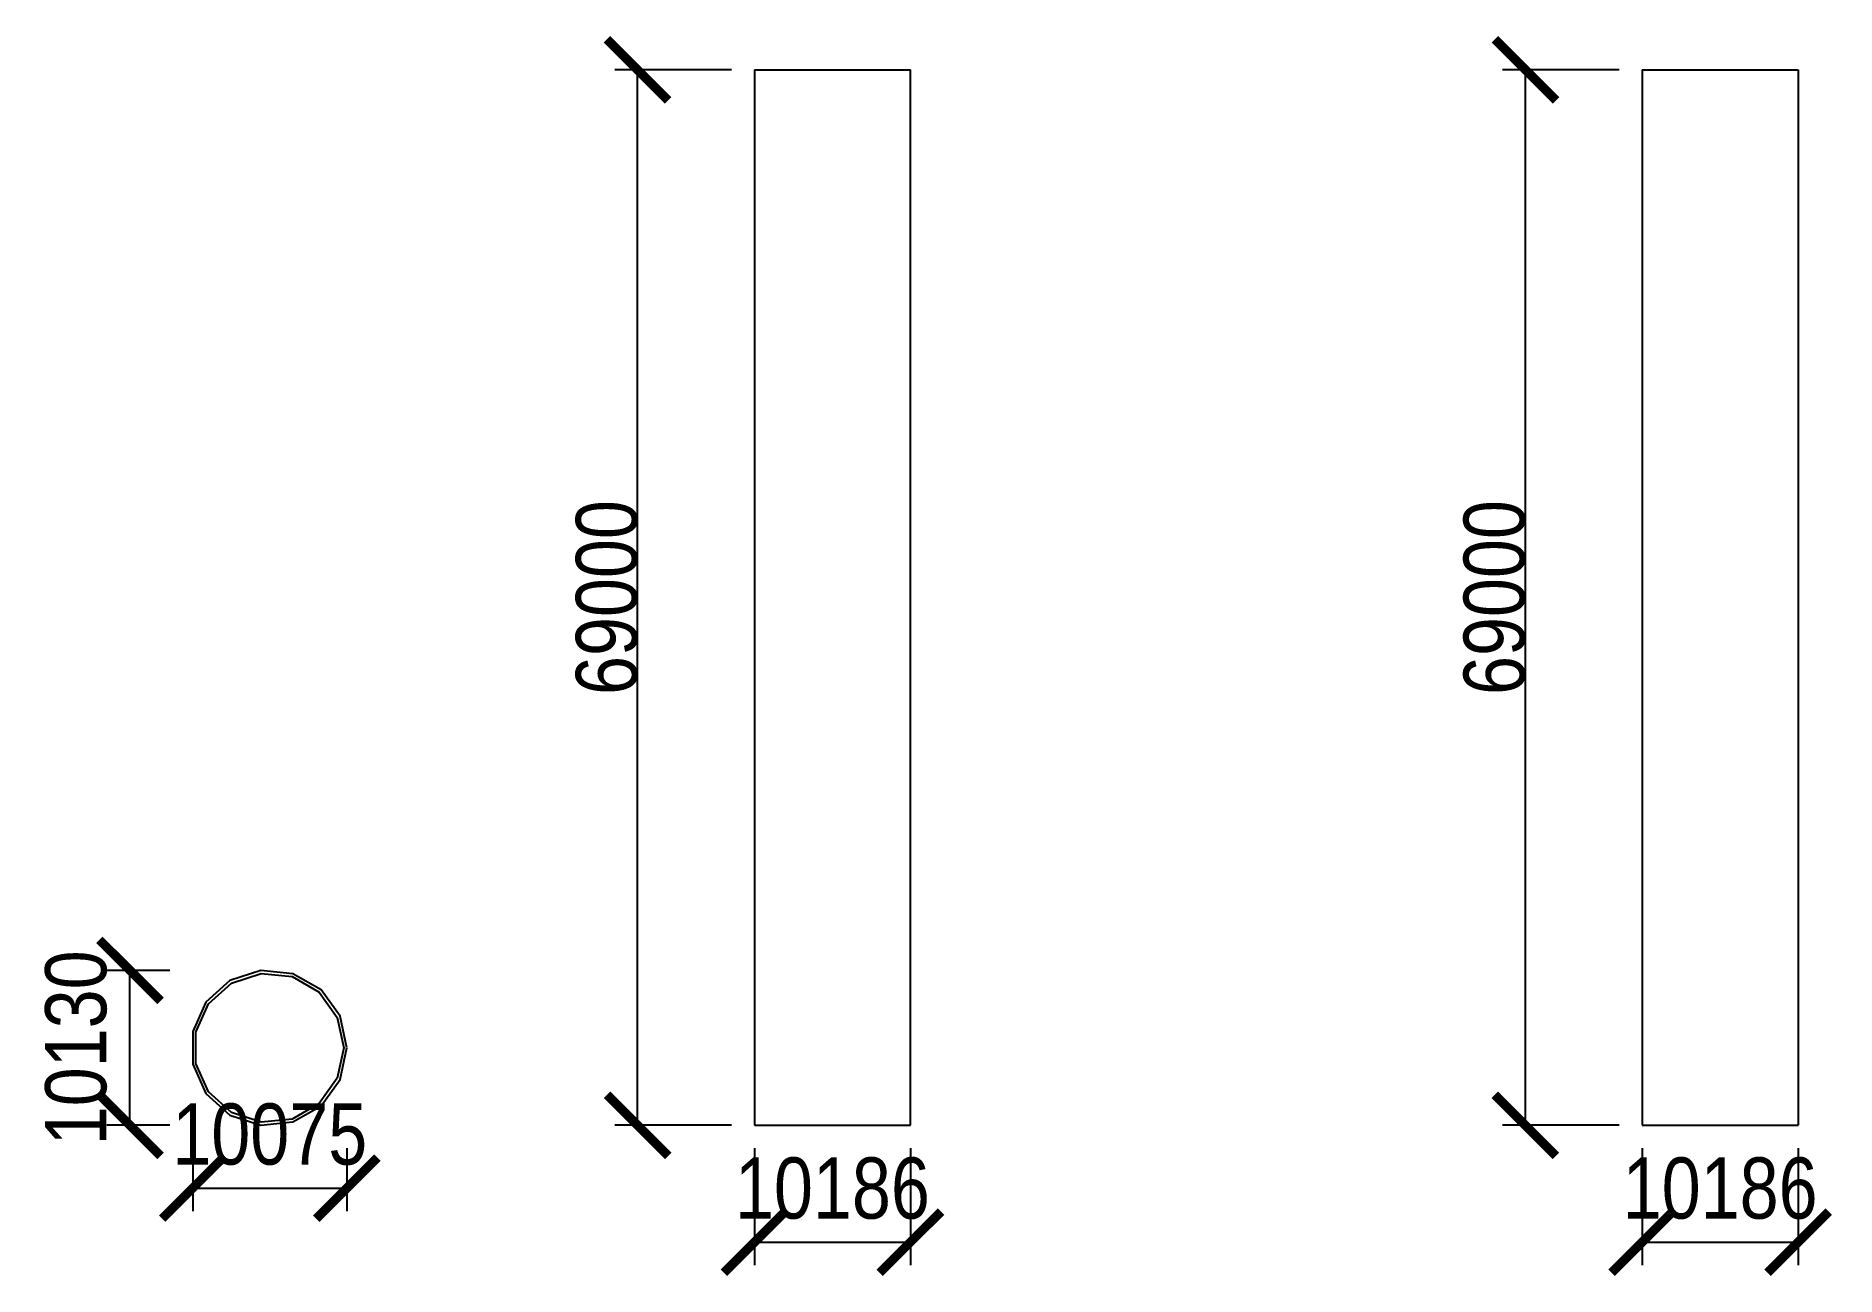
# Model space of a CAD drawing. Header units: millimetres. Extents: x -102 to 1074, y -99 to 712.
import ezdxf

# ---------------------------------------------------------------- set-up
doc = ezdxf.new("R2010")
doc.units = ezdxf.units.MM
doc.layers.add('DIM', color=5, linetype='Continuous')
doc.layers.add('OUTLINE', color=7, linetype='Continuous')
doc.styles.add('OpenSansCondensed-Light', font='OpenSansCondensed-Light.ttf')
doc.dimstyles.new('EZDXF', dxfattribs={"dimtxt": 0.25, "dimasz": 0.175, "dimexe": 0.375, "dimexo": 0.125, "dimgap": 0.1, "dimtad": 1, "dimlfac": 100, "dimzin": 12, "dimdsep": 46, "dimtxsty": 'OpenSansCondensed-Light', "dimblk": 'ARCHTICK', "dimcen": 2.5, "dimazin": 3, "dimtfac": 0.5, "dimtmove": 2, "dimatfit": 3})

# ---------------------------------------------------------------- blocks, each defined once
blk = doc.blocks.new('_ARCHTICK')
at = {"color": 0, "linetype": 'BYBLOCK', "const_width": 0.15}
blk.add_lwpolyline([(-0.5, -0.5), (0.5, 0.5)], dxfattribs=at)

msp = doc.modelspace()

# ---------------------------------------------------------------- linework, layer by layer
at = {"layer": 'OUTLINE'}
for points in [[(367.215, 690), (374.005, 690), (380.796, 690), (387.586, 690), (394.377, 690), (401.168, 690), (407.958, 690), (414.749, 690), (421.54, 690), (428.33, 690), (435.121, 690), (441.911, 690), (448.702, 690), (455.493, 690), (462.283, 690), (469.074, 690)], [(367.215, 690), (367.215, 0)], [(469.074, 0), (469.074, 690)], [(947.474, 690), (950.869, 690), (954.264, 690), (957.66, 690), (961.055, 690), (964.45, 690), (967.846, 690), (971.241, 690), (974.636, 690), (978.032, 690), (981.427, 690), (984.822, 690), (988.217, 690), (991.613, 690), (995.008, 690), (998.403, 690)], [(947.474, 690), (947.474, 0)], [(998.403, 690), (1001.799, 690), (1005.194, 690), (1008.589, 690), (1011.985, 690), (1015.38, 690), (1018.775, 690), (1022.171, 690), (1025.566, 690), (1028.961, 690), (1032.356, 690), (1035.752, 690), (1039.147, 690), (1042.542, 690), (1045.938, 690), (1049.333, 690)], [(1049.333, 690), (1049.333, 0)], [(100.746, 50.651), (96.343, 71.366), (83.895, 88.499), (65.555, 99.087), (44.493, 101.301), (24.352, 94.757), (8.614, 80.586), (0, 61.239), (0, 40.062), (8.614, 20.715), (24.352, 6.544), (44.493, 0), (65.555, 2.214), (83.895, 12.803), (96.343, 29.936), (100.746, 50.651)], [(98.746, 50.651), (94.516, 30.749), (82.557, 14.289), (64.937, 4.116), (44.702, 1.989), (25.352, 8.276), (10.232, 21.89), (1.956, 40.478), (1.956, 60.824), (10.232, 79.411), (25.352, 93.025), (44.702, 99.312), (64.937, 97.185), (82.557, 87.012), (94.516, 70.552), (98.746, 50.651)], [(367.215, 0), (374.005, 0), (380.796, 0), (387.586, 0), (394.377, 0), (401.168, 0), (407.958, 0), (414.749, 0), (421.54, 0), (428.33, 0), (435.121, 0), (441.911, 0), (448.702, 0), (455.493, 0), (462.283, 0), (469.074, 0)], [(947.474, 0), (950.869, 0), (954.264, 0), (957.66, 0), (961.055, 0), (964.45, 0), (967.846, 0), (971.241, 0), (974.636, 0), (978.032, 0), (981.427, 0), (984.822, 0), (988.217, 0), (991.613, 0), (995.008, 0), (998.403, 0)], [(998.403, 0), (1001.799, 0), (1005.194, 0), (1008.589, 0), (1011.985, 0), (1015.38, 0), (1018.775, 0), (1022.171, 0), (1025.566, 0), (1028.961, 0), (1032.356, 0), (1035.752, 0), (1039.147, 0), (1042.542, 0), (1045.938, 0), (1049.333, 0)]]:
    msp.add_lwpolyline(points, dxfattribs=at)

# ---------------------------------------------------------------- dimensions: what is measured, and where the dimension line sits
at = {"layer": 'DIM'}
for base, p1, p2 in [((290.815, 0), (367.215, 0), (367.215, 690)), ((871.074, 0), (947.474, 0), (947.474, 690)), ((-41.078, 0), (0, 0), (0, 101.301))]:
    msp.add_linear_dim(base=base, p1=p1, p2=p2, angle=90, dimstyle='EZDXF', override={"dimtxt": 40, "dimasz": 40, "dimexe": 15, "dimexo": 15, "dimdec": 0}, dxfattribs=at).render()
for base, p1, p2 in [((0, -41.078), (0, 0), (100.746, 0)), ((367.215, -76.4), (367.215, 0), (469.074, 0)), ((947.474, -76.4), (947.474, 0), (1049.333, 0))]:
    msp.add_linear_dim(base=base, p1=p1, p2=p2, dimstyle='EZDXF', override={"dimtxt": 40, "dimasz": 40, "dimexe": 15, "dimexo": 15, "dimdec": 0}, dxfattribs=at).render()

doc.saveas('drawing.dxf')
